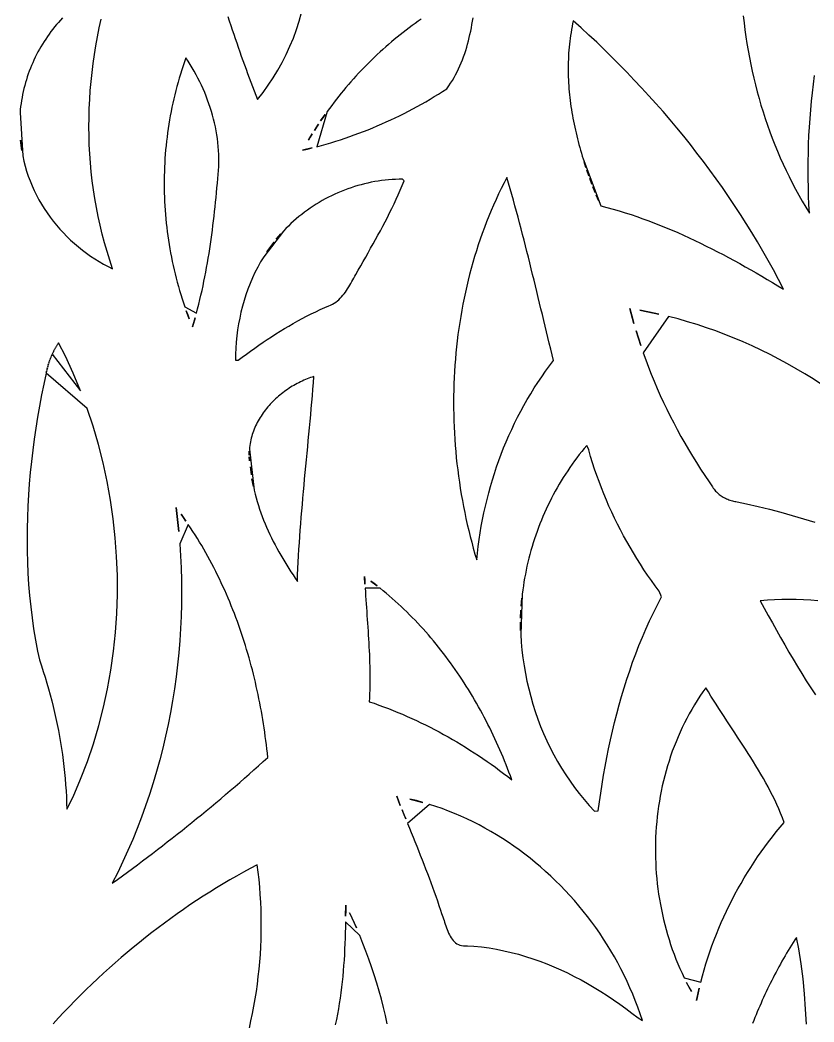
# Model space of a CAD drawing. Header units: metres. Extents: x -71 to 71, y -141 to 141.
# Drawn here: x -44.9 to -3.7, y -13.4 to 38.6 of the extents above; entities that cross this region are included whole.
import ezdxf

# ---------------------------------------------------------------- set-up
doc = ezdxf.new("R2010")
doc.units = ezdxf.units.M
doc.layers.add('HOLE', color=7, linetype='Continuous')

msp = doc.modelspace()

# ---------------------------------------------------------------- linework, layer by layer
at = {"layer": 'HOLE'}
for points in [[(-34.084, 38.772), (-34.009, 38.543), (-33.934, 38.314), (-33.857, 38.086), (-33.78, 37.858), (-33.702, 37.63), (-33.624, 37.402), (-33.545, 37.175), (-33.465, 36.948), (-33.385, 36.721), (-33.304, 36.494), (-33.222, 36.268), (-33.14, 36.042), (-33.057, 35.816), (-32.973, 35.59), (-32.889, 35.365), (-32.805, 35.14), (-32.72, 34.915), (-32.634, 34.69), (-32.547, 34.466), (-32.258, 34.829), (-31.985, 35.204), (-31.728, 35.59), (-31.487, 35.985), (-31.263, 36.391), (-31.055, 36.805), (-30.863, 37.227), (-30.688, 37.657), (-30.529, 38.093), (-30.387, 38.536), (-30.261, 38.984)], [(-42.656, 38.698), (-42.761, 38.585), (-42.864, 38.469), (-42.965, 38.351), (-43.064, 38.232), (-43.16, 38.11), (-43.255, 37.987), (-43.347, 37.861), (-43.436, 37.734), (-43.524, 37.605), (-43.609, 37.475), (-43.691, 37.342), (-43.771, 37.208), (-43.849, 37.073), (-43.924, 36.936), (-43.996, 36.797), (-44.066, 36.657), (-44.133, 36.516), (-44.198, 36.374), (-44.26, 36.23), (-44.319, 36.085), (-44.375, 35.938), (-44.429, 35.791), (-44.48, 35.642), (-44.528, 35.493), (-44.572, 35.342), (-44.614, 35.191), (-44.653, 35.039), (-44.69, 34.885), (-44.722, 34.731), (-44.752, 34.577), (-44.779, 34.421), (-44.803, 34.265), (-44.823, 34.109), (-44.84, 33.952), (-44.854, 33.794), (-44.713, 31.544), (-44.713, 31.544), (-44.655, 31.277), (-44.588, 31.014), (-44.512, 30.753), (-44.427, 30.496), (-44.333, 30.243), (-44.231, 29.993), (-44.12, 29.748), (-44.002, 29.507), (-43.875, 29.27), (-43.741, 29.037), (-43.6, 28.809), (-43.452, 28.586), (-43.296, 28.368), (-43.134, 28.155), (-42.966, 27.948), (-42.791, 27.745), (-42.61, 27.549), (-42.424, 27.358), (-42.232, 27.174), (-42.034, 26.995), (-41.832, 26.823), (-41.624, 26.657), (-41.412, 26.498), (-41.196, 26.346), (-40.975, 26.2), (-40.75, 26.062), (-40.522, 25.931), (-40.29, 25.808), (-40.055, 25.692), (-40.206, 26.138), (-40.347, 26.586), (-40.477, 27.037), (-40.598, 27.491), (-40.709, 27.947), (-40.809, 28.404), (-40.9, 28.864), (-40.981, 29.325), (-41.052, 29.788), (-41.114, 30.253), (-41.166, 30.718), (-41.208, 31.184), (-41.241, 31.651), (-41.264, 32.119), (-41.278, 32.588), (-41.283, 33.056), (-41.279, 33.525), (-41.265, 33.993), (-41.243, 34.462), (-41.212, 34.93), (-41.171, 35.397), (-41.122, 35.864), (-41.064, 36.329), (-40.997, 36.794), (-40.922, 37.257), (-40.838, 37.718), (-40.746, 38.178), (-40.645, 38.636)], [(-24.054, 38.637), (-24.214, 38.526), (-24.373, 38.414), (-24.531, 38.299), (-24.688, 38.184), (-24.844, 38.066), (-24.998, 37.947), (-25.152, 37.826), (-25.304, 37.704), (-25.455, 37.58), (-25.605, 37.455), (-25.754, 37.327), (-25.901, 37.199), (-26.048, 37.069), (-26.193, 36.937), (-26.337, 36.804), (-26.479, 36.669), (-26.62, 36.533), (-26.76, 36.395), (-26.899, 36.256), (-27.037, 36.115), (-27.173, 35.973), (-27.307, 35.83), (-27.441, 35.685), (-27.573, 35.539), (-27.704, 35.392), (-27.833, 35.243), (-27.961, 35.093), (-28.087, 34.941), (-28.212, 34.788), (-28.336, 34.634), (-28.458, 34.479), (-28.579, 34.322), (-28.698, 34.165), (-28.816, 34.006), (-28.932, 33.845), (-29.47, 32.018), (-29.47, 32.018), (-29.225, 32.085), (-28.981, 32.155), (-28.737, 32.227), (-28.494, 32.301), (-28.251, 32.379), (-28.01, 32.459), (-27.768, 32.542), (-27.528, 32.628), (-27.289, 32.716), (-27.05, 32.807), (-26.812, 32.9), (-26.576, 32.996), (-26.34, 33.095), (-26.105, 33.197), (-25.871, 33.301), (-25.639, 33.407), (-25.407, 33.516), (-25.177, 33.628), (-24.948, 33.743), (-24.72, 33.86), (-24.494, 33.98), (-24.269, 34.102), (-24.045, 34.227), (-23.823, 34.354), (-23.602, 34.484), (-23.383, 34.617), (-23.165, 34.752), (-22.949, 34.889), (-22.734, 35.029), (-22.633, 35.169), (-22.536, 35.31), (-22.444, 35.455), (-22.357, 35.601), (-22.274, 35.75), (-22.195, 35.902), (-22.121, 36.055), (-22.05, 36.21), (-21.983, 36.367), (-21.92, 36.526), (-21.861, 36.687), (-21.805, 36.849), (-21.752, 37.012), (-21.702, 37.177), (-21.655, 37.343), (-21.611, 37.51), (-21.57, 37.678), (-21.531, 37.847), (-21.495, 38.017), (-21.461, 38.187), (-21.429, 38.358), (-21.399, 38.53), (-21.371, 38.701)], [(-7.363, 38.812), (-7.323, 38.449), (-7.279, 38.087), (-7.229, 37.725), (-7.174, 37.365), (-7.114, 37.005), (-7.049, 36.646), (-6.978, 36.289), (-6.903, 35.932), (-6.822, 35.577), (-6.736, 35.224), (-6.645, 34.872), (-6.548, 34.521), (-6.447, 34.172), (-6.34, 33.825), (-6.228, 33.479), (-6.111, 33.136), (-5.989, 32.794), (-5.862, 32.455), (-5.73, 32.118), (-5.592, 31.783), (-5.45, 31.45), (-5.302, 31.12), (-5.149, 30.792), (-4.991, 30.467), (-4.829, 30.145), (-4.661, 29.825), (-4.487, 29.508), (-4.309, 29.194), (-4.126, 28.884), (-3.938, 28.576), (-3.938, 28.576), (-3.96, 29.021), (-3.978, 29.467), (-3.991, 29.913), (-3.998, 30.36), (-4.001, 30.806), (-3.998, 31.253), (-3.99, 31.7), (-3.977, 32.146), (-3.959, 32.593), (-3.935, 33.039), (-3.906, 33.485), (-3.871, 33.93), (-3.831, 34.375), (-3.785, 34.819), (-3.733, 35.262), (-3.676, 35.704)], [(-3.303, 19.693), (-3.736, 19.973), (-4.174, 20.244), (-4.617, 20.506), (-5.065, 20.76), (-5.517, 21.005), (-5.973, 21.241), (-6.433, 21.468), (-6.898, 21.686), (-7.366, 21.894), (-7.838, 22.093), (-8.314, 22.283), (-8.793, 22.462), (-9.276, 22.632), (-9.762, 22.793), (-10.25, 22.943), (-10.742, 23.083), (-11.237, 23.213), (-12.552, 21.336), (-12.552, 21.336), (-12.417, 20.962), (-12.277, 20.589), (-12.132, 20.219), (-11.981, 19.85), (-11.826, 19.485), (-11.665, 19.121), (-11.499, 18.76), (-11.328, 18.402), (-11.152, 18.046), (-10.971, 17.693), (-10.786, 17.343), (-10.596, 16.995), (-10.401, 16.65), (-10.202, 16.309), (-9.999, 15.97), (-9.791, 15.634), (-9.579, 15.301), (-9.362, 14.972), (-9.142, 14.645), (-8.994, 14.427), (-8.958, 14.369), (-8.921, 14.314), (-8.882, 14.26), (-8.84, 14.209), (-8.798, 14.16), (-8.753, 14.113), (-8.707, 14.069), (-8.66, 14.026), (-8.611, 13.986), (-8.56, 13.947), (-8.509, 13.911), (-8.456, 13.876), (-8.402, 13.844), (-8.346, 13.814), (-8.29, 13.785), (-8.233, 13.759), (-8.174, 13.734), (-8.115, 13.711), (-8.055, 13.69), (-7.994, 13.671), (-7.932, 13.654), (-7.87, 13.638), (-7.807, 13.625), (-7.744, 13.613), (-7.68, 13.602), (-7.191, 13.497), (-6.598, 13.359), (-6.006, 13.213), (-5.417, 13.058), (-4.831, 12.895), (-4.246, 12.723), (-3.664, 12.544)], [(-3.499, 8.466), (-3.872, 8.496), (-4.246, 8.517), (-4.62, 8.53), (-4.994, 8.534), (-5.369, 8.529), (-5.743, 8.516), (-6.118, 8.494), (-6.492, 8.462), (-6.492, 8.462), (-6.282, 8.082), (-6.071, 7.701), (-5.859, 7.321), (-5.646, 6.941), (-5.432, 6.562), (-5.216, 6.185), (-4.997, 5.808), (-4.777, 5.433), (-4.554, 5.06), (-4.327, 4.689), (-4.098, 4.32), (-3.865, 3.953), (-3.629, 3.589)], [(-32.967, -13.696), (-32.883, -13.318), (-32.805, -12.939), (-32.732, -12.559), (-32.666, -12.177), (-32.606, -11.795), (-32.552, -11.412), (-32.505, -11.027), (-32.463, -10.642), (-32.428, -10.257), (-32.399, -9.871), (-32.377, -9.484), (-32.361, -9.097), (-32.351, -8.709), (-32.348, -8.322), (-32.351, -7.934), (-32.362, -7.546), (-32.378, -7.159), (-32.401, -6.771), (-32.431, -6.384), (-32.468, -5.997), (-32.512, -5.611), (-32.562, -5.225), (-32.92, -5.416), (-33.276, -5.61), (-33.629, -5.809), (-33.981, -6.012), (-34.33, -6.219), (-34.678, -6.429), (-35.023, -6.644), (-35.366, -6.862), (-35.706, -7.085), (-36.045, -7.311), (-36.381, -7.54), (-36.715, -7.774), (-37.046, -8.011), (-37.375, -8.251), (-37.702, -8.496), (-38.026, -8.743), (-38.348, -8.995), (-38.667, -9.25), (-38.984, -9.508), (-39.298, -9.77), (-39.61, -10.035), (-39.919, -10.303), (-40.226, -10.575), (-40.53, -10.85), (-40.831, -11.128), (-41.129, -11.41), (-41.425, -11.695), (-41.718, -11.983), (-42.009, -12.274), (-42.296, -12.568), (-42.581, -12.865), (-42.862, -13.165), (-43.141, -13.468)], [(-25.82, -13.477), (-25.914, -13.05), (-26.015, -12.623), (-26.124, -12.199), (-26.239, -11.778), (-26.362, -11.358), (-26.492, -10.941), (-26.629, -10.527), (-26.772, -10.116), (-26.923, -9.707), (-27.08, -9.302), (-27.245, -8.9), (-27.98, -8.179), (-27.98, -8.179), (-27.987, -8.463), (-27.994, -8.747), (-28.003, -9.031), (-28.015, -9.315), (-28.028, -9.599), (-28.043, -9.883), (-28.061, -10.167), (-28.081, -10.451), (-28.104, -10.734), (-28.13, -11.017), (-28.158, -11.299), (-28.19, -11.581), (-28.226, -11.862), (-28.265, -12.143), (-28.307, -12.423), (-28.354, -12.702), (-28.404, -12.981), (-28.459, -13.258), (-28.518, -13.535)], [(-4.096, -13.495), (-4.134, -12.708), (-4.192, -11.924), (-4.269, -11.141), (-4.366, -10.36), (-4.483, -9.583), (-4.609, -8.991), (-4.696, -9.126), (-4.782, -9.262), (-4.867, -9.399), (-4.951, -9.536), (-5.034, -9.674), (-5.117, -9.812), (-5.199, -9.952), (-5.279, -10.091), (-5.359, -10.232), (-5.438, -10.373), (-5.516, -10.514), (-5.593, -10.656), (-5.669, -10.799), (-5.744, -10.942), (-5.819, -11.086), (-5.892, -11.231), (-5.965, -11.375), (-6.036, -11.521), (-6.107, -11.667), (-6.177, -11.813), (-6.245, -11.96), (-6.313, -12.108), (-6.38, -12.255), (-6.446, -12.404), (-6.511, -12.553), (-6.575, -12.702), (-6.638, -12.852), (-6.701, -13.002), (-6.762, -13.152), (-6.822, -13.303), (-6.882, -13.455)]]:
    msp.add_lwpolyline(points, dxfattribs=at)
for points in [[(-14.746, 28.946), (-14.43, 28.865), (-14.116, 28.779), (-13.804, 28.689), (-13.493, 28.594), (-13.183, 28.495), (-12.875, 28.392), (-12.569, 28.284), (-12.263, 28.173), (-11.96, 28.058), (-11.657, 27.939), (-11.356, 27.816), (-11.056, 27.69), (-10.758, 27.561), (-10.461, 27.429), (-10.164, 27.293), (-9.87, 27.155), (-9.576, 27.013), (-9.283, 26.869), (-8.992, 26.722), (-8.701, 26.573), (-8.411, 26.422), (-8.123, 26.268), (-7.835, 26.112), (-7.549, 25.954), (-7.263, 25.795), (-6.978, 25.633), (-6.694, 25.47), (-6.411, 25.306), (-6.129, 25.14), (-5.847, 24.973), (-5.566, 24.805), (-5.286, 24.636), (-5.543, 25.134), (-5.806, 25.629), (-6.075, 26.119), (-6.351, 26.605), (-6.633, 27.088), (-6.921, 27.566), (-7.214, 28.04), (-7.514, 28.511), (-7.819, 28.977), (-8.13, 29.44), (-8.447, 29.898), (-8.768, 30.352), (-9.096, 30.802), (-9.428, 31.248), (-9.765, 31.69), (-10.107, 32.128), (-10.455, 32.561), (-10.807, 32.991), (-11.163, 33.416), (-11.524, 33.837), (-11.89, 34.254), (-12.26, 34.666), (-12.634, 35.075), (-13.013, 35.479), (-13.395, 35.879), (-13.782, 36.274), (-14.172, 36.665), (-14.566, 37.052), (-14.963, 37.434), (-15.365, 37.813), (-15.769, 38.186), (-16.177, 38.556), (-16.21, 38.403), (-16.24, 38.251), (-16.269, 38.098), (-16.295, 37.945), (-16.319, 37.792), (-16.34, 37.639), (-16.36, 37.486), (-16.377, 37.332), (-16.392, 37.179), (-16.406, 37.025), (-16.417, 36.871), (-16.426, 36.717), (-16.433, 36.563), (-16.438, 36.409), (-16.441, 36.255), (-16.442, 36.101), (-16.442, 35.947), (-16.439, 35.793), (-16.435, 35.639), (-16.429, 35.485), (-16.421, 35.331), (-16.411, 35.177), (-16.4, 35.024), (-16.386, 34.87), (-16.372, 34.716), (-16.355, 34.563), (-16.337, 34.409), (-16.317, 34.256), (-16.296, 34.103), (-16.273, 33.95), (-16.248, 33.797), (-16.222, 33.645), (-16.195, 33.492), (-16.166, 33.34), (-16.135, 33.188), (-16.103, 33.037), (-16.07, 32.885), (-16.036, 32.734), (-16, 32.583), (-15.963, 32.433), (-15.924, 32.283), (-15.885, 32.133), (-15.844, 31.983), (-15.801, 31.834), (-15.758, 31.685), (-15.714, 31.537), (-15.668, 31.389), (-14.746, 28.946)], [(-35.714, 23.377), (-35.651, 23.613), (-35.591, 23.849), (-35.532, 24.086), (-35.476, 24.323), (-35.422, 24.561), (-35.37, 24.799), (-35.321, 25.038), (-35.273, 25.277), (-35.226, 25.517), (-35.182, 25.757), (-35.139, 25.998), (-35.099, 26.238), (-35.059, 26.479), (-35.022, 26.721), (-34.985, 26.963), (-34.951, 27.205), (-34.917, 27.447), (-34.885, 27.689), (-34.855, 27.932), (-34.825, 28.175), (-34.797, 28.418), (-34.77, 28.661), (-34.744, 28.904), (-34.718, 29.147), (-34.694, 29.391), (-34.671, 29.634), (-34.648, 29.878), (-34.626, 30.121), (-34.605, 30.365), (-34.583, 30.573), (-34.566, 30.781), (-34.555, 30.989), (-34.549, 31.197), (-34.549, 31.404), (-34.554, 31.612), (-34.564, 31.819), (-34.579, 32.026), (-34.6, 32.232), (-34.625, 32.437), (-34.655, 32.642), (-34.69, 32.846), (-34.73, 33.049), (-34.774, 33.251), (-34.823, 33.453), (-34.876, 33.653), (-34.934, 33.851), (-34.996, 34.049), (-35.062, 34.245), (-35.131, 34.44), (-35.205, 34.633), (-35.283, 34.825), (-35.365, 35.015), (-35.45, 35.203), (-35.539, 35.389), (-35.631, 35.573), (-35.727, 35.755), (-35.826, 35.936), (-35.928, 36.113), (-36.034, 36.289), (-36.143, 36.462), (-36.254, 36.633), (-36.329, 36.424), (-36.401, 36.213), (-36.471, 36.002), (-36.538, 35.789), (-36.602, 35.576), (-36.664, 35.362), (-36.723, 35.148), (-36.78, 34.932), (-36.834, 34.716), (-36.886, 34.499), (-36.935, 34.281), (-36.982, 34.063), (-37.026, 33.844), (-37.067, 33.625), (-37.106, 33.405), (-37.142, 33.185), (-37.176, 32.964), (-37.207, 32.743), (-37.236, 32.521), (-37.262, 32.299), (-37.286, 32.077), (-37.307, 31.854), (-37.325, 31.632), (-37.341, 31.408), (-37.355, 31.185), (-37.366, 30.962), (-37.374, 30.738), (-37.38, 30.515), (-37.383, 30.291), (-37.384, 30.067), (-37.382, 29.843), (-37.378, 29.62), (-37.371, 29.396), (-37.362, 29.172), (-37.35, 28.949), (-37.336, 28.726), (-37.319, 28.503), (-37.299, 28.28), (-37.277, 28.057), (-37.253, 27.835), (-37.226, 27.613), (-37.197, 27.391), (-37.165, 27.17), (-37.13, 26.949), (-37.093, 26.729), (-37.054, 26.509), (-37.012, 26.29), (-36.967, 26.071), (-36.92, 25.853), (-36.871, 25.636), (-36.819, 25.419), (-36.764, 25.202), (-36.707, 24.987), (-36.648, 24.772), (-36.586, 24.558), (-36.521, 24.345), (-36.454, 24.133), (-36.385, 23.922), (-36.313, 23.711), (-35.714, 23.377)], [(-29.047, 33.684), (-29.161, 33.521), (-29.272, 33.358), (-29.047, 33.684)], [(-29.383, 33.193), (-29.491, 33.027), (-29.598, 32.86), (-29.383, 33.193)], [(-44.828, 32.362), (-44.8, 32.087), (-44.761, 31.814), (-44.828, 32.362)], [(-29.704, 32.691), (-29.808, 32.522), (-29.91, 32.352), (-29.704, 32.691)], [(-30.208, 31.834), (-29.961, 31.893), (-29.715, 31.954), (-30.208, 31.834)], [(-15.621, 31.241), (-15.574, 31.094), (-15.525, 30.947), (-15.621, 31.241)], [(-15.475, 30.801), (-15.424, 30.655), (-15.372, 30.51), (-15.475, 30.801)], [(-32.226, 26.312), (-32.386, 26.046), (-32.537, 25.774), (-32.678, 25.497), (-32.81, 25.215), (-32.932, 24.929), (-33.044, 24.638), (-33.148, 24.344), (-33.242, 24.046), (-33.327, 23.744), (-33.402, 23.44), (-33.469, 23.134), (-33.527, 22.825), (-33.575, 22.514), (-33.615, 22.201), (-33.646, 21.888), (-33.668, 21.573), (-33.681, 21.258), (-33.686, 20.943), (-33.545, 20.945), (-33.333, 21.104), (-33.121, 21.262), (-32.907, 21.418), (-32.691, 21.571), (-32.475, 21.723), (-32.257, 21.873), (-32.038, 22.02), (-31.817, 22.165), (-31.595, 22.307), (-31.372, 22.447), (-31.147, 22.584), (-30.92, 22.719), (-30.692, 22.85), (-30.463, 22.979), (-30.232, 23.104), (-29.999, 23.226), (-29.764, 23.345), (-29.528, 23.46), (-29.29, 23.571), (-29.05, 23.679), (-28.855, 23.761), (-28.756, 23.8), (-28.661, 23.846), (-28.571, 23.898), (-28.486, 23.955), (-28.405, 24.018), (-28.328, 24.085), (-28.254, 24.157), (-28.184, 24.232), (-28.117, 24.311), (-28.053, 24.393), (-27.991, 24.478), (-27.931, 24.565), (-27.874, 24.655), (-27.818, 24.745), (-27.763, 24.837), (-27.709, 24.93), (-27.657, 25.022), (-27.604, 25.115), (-27.552, 25.207), (-27.5, 25.299), (-27.447, 25.389), (-27.32, 25.616), (-27.192, 25.842), (-27.064, 26.069), (-26.936, 26.296), (-26.808, 26.523), (-26.681, 26.75), (-26.554, 26.978), (-26.428, 27.206), (-26.302, 27.434), (-26.178, 27.663), (-26.056, 27.893), (-25.934, 28.124), (-25.815, 28.355), (-25.697, 28.588), (-25.581, 28.822), (-25.468, 29.056), (-25.357, 29.293), (-25.249, 29.53), (-25.143, 29.769), (-25.04, 30.01), (-24.941, 30.252), (-25.029, 30.334), (-25.21, 30.332), (-25.39, 30.326), (-25.571, 30.316), (-25.751, 30.302), (-25.931, 30.284), (-26.11, 30.262), (-26.289, 30.236), (-26.468, 30.206), (-26.646, 30.172), (-26.823, 30.135), (-26.999, 30.094), (-27.175, 30.048), (-27.35, 30), (-27.523, 29.947), (-27.696, 29.891), (-27.868, 29.831), (-28.038, 29.767), (-28.207, 29.7), (-28.375, 29.629), (-28.541, 29.555), (-28.706, 29.477), (-28.869, 29.396), (-29.031, 29.311), (-29.191, 29.222), (-29.349, 29.131), (-29.505, 29.036), (-29.659, 28.937), (-29.812, 28.835), (-29.962, 28.73), (-30.11, 28.622), (-30.255, 28.51), (-30.399, 28.395), (-30.54, 28.277), (-30.678, 28.156), (-30.814, 28.031), (-30.947, 27.904), (-31.078, 27.773), (-31.206, 27.64), (-32.226, 26.312)], [(-21.183, 10.586), (-21.147, 10.939), (-21.105, 11.291), (-21.057, 11.642), (-21.003, 11.991), (-20.944, 12.34), (-20.879, 12.687), (-20.808, 13.033), (-20.731, 13.378), (-20.649, 13.721), (-20.561, 14.062), (-20.467, 14.401), (-20.368, 14.739), (-20.263, 15.074), (-20.152, 15.408), (-20.035, 15.739), (-19.913, 16.068), (-19.786, 16.395), (-19.652, 16.719), (-19.513, 17.04), (-19.369, 17.359), (-19.218, 17.674), (-19.063, 17.987), (-18.901, 18.297), (-18.734, 18.604), (-18.562, 18.907), (-18.383, 19.208), (-18.2, 19.504), (-18.011, 19.797), (-17.816, 20.087), (-17.615, 20.373), (-17.41, 20.655), (-17.198, 20.932), (-17.273, 21.229), (-17.346, 21.526), (-17.42, 21.823), (-17.493, 22.12), (-17.565, 22.418), (-17.637, 22.715), (-17.709, 23.013), (-17.781, 23.31), (-17.853, 23.608), (-17.925, 23.906), (-17.996, 24.203), (-18.068, 24.501), (-18.14, 24.798), (-18.212, 25.096), (-18.285, 25.394), (-18.357, 25.691), (-18.431, 25.988), (-18.504, 26.285), (-18.578, 26.582), (-18.653, 26.879), (-18.729, 27.176), (-18.805, 27.472), (-18.882, 27.768), (-18.96, 28.064), (-19.038, 28.36), (-19.118, 28.655), (-19.199, 28.95), (-19.281, 29.245), (-19.364, 29.539), (-19.448, 29.833), (-19.534, 30.127), (-19.621, 30.42), (-19.766, 30.139), (-19.908, 29.855), (-20.045, 29.57), (-20.178, 29.283), (-20.308, 28.993), (-20.433, 28.703), (-20.554, 28.41), (-20.672, 28.116), (-20.785, 27.82), (-20.894, 27.522), (-21, 27.223), (-21.101, 26.922), (-21.198, 26.62), (-21.292, 26.317), (-21.382, 26.012), (-21.467, 25.706), (-21.549, 25.399), (-21.627, 25.091), (-21.701, 24.781), (-21.771, 24.471), (-21.837, 24.16), (-21.9, 23.847), (-21.958, 23.534), (-22.013, 23.22), (-22.064, 22.905), (-22.111, 22.589), (-22.154, 22.273), (-22.194, 21.956), (-22.23, 21.639), (-22.262, 21.321), (-22.29, 21.002), (-22.315, 20.683), (-22.335, 20.364), (-22.352, 20.044), (-22.366, 19.725), (-22.375, 19.405), (-22.381, 19.085), (-22.383, 18.765), (-22.382, 18.444), (-22.377, 18.124), (-22.368, 17.804), (-22.356, 17.484), (-22.34, 17.164), (-22.32, 16.845), (-22.297, 16.525), (-22.27, 16.207), (-22.24, 15.888), (-22.206, 15.57), (-22.168, 15.252), (-22.127, 14.935), (-22.082, 14.619), (-22.034, 14.303), (-21.982, 13.988), (-21.927, 13.674), (-21.868, 13.361), (-21.806, 13.048), (-21.74, 12.737), (-21.671, 12.426), (-21.598, 12.116), (-21.522, 11.808), (-21.442, 11.501), (-21.359, 11.195), (-21.273, 10.89), (-21.183, 10.586)], [(-15.32, 30.365), (-15.266, 30.221), (-15.212, 30.077), (-15.32, 30.365)], [(-15.156, 29.933), (-15.1, 29.791), (-15.043, 29.648), (-15.156, 29.933)], [(-14.985, 29.507), (-14.926, 29.366), (-14.867, 29.225), (-14.985, 29.507)], [(-31.687, 27.075), (-31.877, 26.827), (-32.056, 26.573), (-31.687, 27.075)], [(-31.33, 27.503), (-31.452, 27.363), (-31.571, 27.22), (-31.33, 27.503)], [(-36.239, 23.502), (-36.162, 23.293), (-36.082, 23.086), (-36.239, 23.502)], [(-13.24, 23.627), (-13.14, 23.241), (-13.034, 22.856), (-13.24, 23.627)], [(-11.734, 23.332), (-12.234, 23.441), (-12.736, 23.54), (-11.734, 23.332)], [(-35.916, 22.674), (-35.846, 22.908), (-35.779, 23.142), (-35.916, 22.674)], [(-12.922, 22.473), (-12.804, 22.092), (-12.681, 21.713), (-12.922, 22.473)], [(-41.717, 19.364), (-42.094, 20.268), (-42.504, 21.156), (-42.86, 21.849), (-42.879, 21.821), (-42.897, 21.793), (-42.915, 21.765), (-42.933, 21.737), (-42.95, 21.708), (-42.968, 21.68), (-42.985, 21.651), (-43.001, 21.622), (-43.018, 21.593), (-43.034, 21.564), (-43.05, 21.535), (-43.066, 21.506), (-43.082, 21.476), (-43.097, 21.446), (-43.112, 21.417), (-43.127, 21.387), (-43.142, 21.357), (-43.156, 21.327), (-43.17, 21.296), (-43.184, 21.266), (-41.717, 19.364)], [(-43.343, 20.861), (-43.354, 20.829), (-43.364, 20.797), (-43.343, 20.861)], [(-43.31, 20.956), (-43.321, 20.924), (-43.332, 20.893), (-43.31, 20.956)], [(-43.275, 21.05), (-43.287, 21.019), (-43.298, 20.987), (-43.275, 21.05)], [(-43.237, 21.143), (-43.25, 21.112), (-43.262, 21.081), (-43.237, 21.143)], [(-43.198, 21.235), (-43.211, 21.205), (-43.224, 21.174), (-43.198, 21.235)], [(-43.498, 20.274), (-43.621, 19.709), (-43.736, 19.141), (-43.844, 18.57), (-43.944, 17.999), (-44.037, 17.425), (-44.121, 16.85), (-44.198, 16.273), (-44.266, 15.696), (-44.326, 15.117), (-44.377, 14.537), (-44.419, 13.957), (-44.452, 13.376), (-44.475, 12.795), (-44.489, 12.214), (-44.493, 11.633), (-44.488, 11.052), (-44.472, 10.472), (-44.446, 9.892), (-44.409, 9.312), (-44.362, 8.734), (-44.304, 8.157), (-44.234, 7.581), (-44.153, 7.006), (-44.061, 6.433), (-43.957, 5.861), (-43.848, 5.4), (-43.748, 5.101), (-43.65, 4.8), (-43.556, 4.499), (-43.466, 4.197), (-43.379, 3.893), (-43.295, 3.589), (-43.215, 3.284), (-43.138, 2.977), (-43.065, 2.67), (-42.996, 2.362), (-42.93, 2.053), (-42.869, 1.744), (-42.811, 1.434), (-42.757, 1.122), (-42.707, 0.811), (-42.66, 0.498), (-42.618, 0.185), (-42.58, -0.129), (-42.546, -0.443), (-42.517, -0.758), (-42.491, -1.074), (-42.47, -1.39), (-42.453, -1.706), (-42.441, -2.023), (-42.433, -2.34), (-42.098, -1.693), (-41.713, -0.792), (-41.363, 0.125), (-41.05, 1.054), (-40.771, 1.994), (-40.528, 2.945), (-40.321, 3.905), (-40.148, 4.872), (-40.011, 5.846), (-39.909, 6.824), (-39.841, 7.806), (-39.809, 8.789), (-39.811, 9.774), (-39.847, 10.758), (-39.918, 11.74), (-40.024, 12.719), (-40.164, 13.693), (-40.338, 14.661), (-40.546, 15.622), (-40.788, 16.574), (-41.064, 17.516), (-41.373, 18.446), (-43.498, 20.274)], [(-43.478, 20.374), (-43.485, 20.341), (-43.492, 20.308), (-43.478, 20.374)], [(-43.455, 20.473), (-43.463, 20.44), (-43.47, 20.407), (-43.455, 20.473)], [(-43.43, 20.571), (-43.438, 20.538), (-43.447, 20.506), (-43.43, 20.571)], [(-43.403, 20.668), (-43.412, 20.636), (-43.421, 20.603), (-43.403, 20.668)], [(-43.374, 20.765), (-43.384, 20.733), (-43.394, 20.701), (-43.374, 20.765)], [(-32.715, 14.199), (-32.668, 14.002), (-32.616, 13.805), (-32.56, 13.61), (-32.501, 13.417), (-32.438, 13.224), (-32.371, 13.033), (-32.301, 12.843), (-32.228, 12.654), (-32.152, 12.467), (-32.072, 12.281), (-31.99, 12.096), (-31.905, 11.912), (-31.817, 11.73), (-31.726, 11.549), (-31.633, 11.369), (-31.537, 11.19), (-31.44, 11.013), (-31.34, 10.837), (-31.238, 10.662), (-31.134, 10.488), (-31.029, 10.315), (-30.922, 10.144), (-30.813, 9.974), (-30.702, 9.805), (-30.591, 9.638), (-30.478, 9.471), (-30.465, 9.805), (-30.451, 10.138), (-30.435, 10.471), (-30.417, 10.804), (-30.397, 11.137), (-30.376, 11.469), (-30.353, 11.802), (-30.329, 12.134), (-30.304, 12.467), (-30.278, 12.799), (-30.25, 13.131), (-30.222, 13.463), (-30.193, 13.795), (-30.163, 14.127), (-30.133, 14.459), (-30.102, 14.79), (-30.071, 15.122), (-30.039, 15.454), (-30.007, 15.786), (-29.976, 16.117), (-29.944, 16.449), (-29.912, 16.781), (-29.88, 17.113), (-29.849, 17.444), (-29.818, 17.776), (-29.788, 18.108), (-29.758, 18.44), (-29.729, 18.772), (-29.701, 19.104), (-29.673, 19.436), (-29.647, 19.769), (-29.622, 20.101), (-29.71, 20.073), (-29.798, 20.042), (-29.886, 20.01), (-29.974, 19.976), (-30.062, 19.94), (-30.149, 19.903), (-30.236, 19.863), (-30.322, 19.822), (-30.408, 19.779), (-30.494, 19.734), (-30.579, 19.688), (-30.663, 19.64), (-30.746, 19.591), (-30.829, 19.539), (-30.911, 19.487), (-30.992, 19.432), (-31.073, 19.376), (-31.152, 19.319), (-31.231, 19.26), (-31.308, 19.2), (-31.384, 19.138), (-31.459, 19.074), (-31.533, 19.01), (-31.606, 18.943), (-31.678, 18.876), (-31.748, 18.807), (-31.816, 18.737), (-31.884, 18.665), (-31.949, 18.593), (-32.013, 18.519), (-32.076, 18.443), (-32.137, 18.367), (-32.196, 18.289), (-32.254, 18.211), (-32.31, 18.131), (-32.363, 18.049), (-32.415, 17.967), (-32.465, 17.884), (-32.513, 17.8), (-32.559, 17.714), (-32.603, 17.628), (-32.645, 17.541), (-32.684, 17.452), (-32.721, 17.363), (-32.756, 17.273), (-32.789, 17.182), (-32.819, 17.09), (-32.846, 16.997), (-32.872, 16.903), (-32.894, 16.809), (-32.914, 16.713), (-32.931, 16.617), (-32.946, 16.52), (-32.958, 16.423), (-32.967, 16.325), (-32.715, 14.199)], [(-32.973, 16.226), (-32.976, 16.126), (-32.976, 16.026), (-32.973, 16.226)], [(-18.9, 6.721), (-18.874, 6.314), (-18.837, 5.907), (-18.789, 5.501), (-18.729, 5.097), (-18.659, 4.694), (-18.578, 4.294), (-18.487, 3.895), (-18.384, 3.5), (-18.271, 3.108), (-18.147, 2.72), (-18.013, 2.335), (-17.868, 1.955), (-17.713, 1.579), (-17.548, 1.208), (-17.373, 0.843), (-17.187, 0.483), (-16.991, 0.129), (-16.786, -0.218), (-16.57, -0.559), (-16.345, -0.893), (-16.109, -1.219), (-15.865, -1.537), (-15.61, -1.847), (-15.346, -2.149), (-15.072, -2.442), (-14.88, -2.428), (-14.819, -1.965), (-14.752, -1.503), (-14.681, -1.042), (-14.605, -0.581), (-14.524, -0.121), (-14.438, 0.338), (-14.346, 0.796), (-14.248, 1.252), (-14.145, 1.707), (-14.037, 2.161), (-13.922, 2.612), (-13.801, 3.062), (-13.674, 3.51), (-13.54, 3.955), (-13.4, 4.399), (-13.253, 4.839), (-13.099, 5.277), (-12.939, 5.713), (-12.771, 6.145), (-12.596, 6.574), (-12.413, 7), (-12.223, 7.423), (-12.025, 7.842), (-11.819, 8.257), (-11.605, 8.668), (-11.727, 8.967), (-11.93, 9.241), (-12.129, 9.518), (-12.324, 9.798), (-12.515, 10.081), (-12.701, 10.367), (-12.884, 10.656), (-13.062, 10.948), (-13.236, 11.242), (-13.405, 11.539), (-13.57, 11.839), (-13.731, 12.141), (-13.887, 12.446), (-14.038, 12.754), (-14.184, 13.064), (-14.326, 13.376), (-14.463, 13.691), (-14.594, 14.008), (-14.721, 14.328), (-14.843, 14.65), (-14.96, 14.974), (-15.072, 15.3), (-15.178, 15.628), (-15.28, 15.959), (-15.376, 16.291), (-15.475, 16.528), (-15.607, 16.37), (-15.737, 16.211), (-15.865, 16.05), (-15.99, 15.886), (-16.113, 15.721), (-16.234, 15.554), (-16.353, 15.385), (-16.468, 15.214), (-16.582, 15.041), (-16.693, 14.867), (-16.802, 14.69), (-16.908, 14.513), (-17.012, 14.333), (-17.113, 14.152), (-17.212, 13.97), (-17.308, 13.786), (-17.401, 13.6), (-17.492, 13.413), (-17.581, 13.225), (-17.666, 13.035), (-17.749, 12.844), (-17.83, 12.652), (-17.907, 12.459), (-17.982, 12.264), (-18.054, 12.069), (-18.124, 11.872), (-18.19, 11.674), (-18.254, 11.475), (-18.315, 11.276), (-18.373, 11.075), (-18.429, 10.874), (-18.481, 10.671), (-18.531, 10.468), (-18.577, 10.264), (-18.621, 10.059), (-18.661, 9.854), (-18.699, 9.648), (-18.734, 9.442), (-18.765, 9.234), (-18.794, 9.027), (-18.819, 8.819), (-18.9, 6.721)], [(-32.973, 15.925), (-32.967, 15.824), (-32.958, 15.722), (-32.973, 15.925)], [(-32.912, 15.413), (-32.89, 15.207), (-32.864, 15.003), (-32.912, 15.413)], [(-32.834, 14.8), (-32.798, 14.599), (-32.759, 14.398), (-32.834, 14.8)], [(-36.761, 13.305), (-36.686, 12.68), (-36.622, 12.054), (-36.761, 13.305)], [(-36.254, 12.603), (-36.378, 12.781), (-36.504, 12.957), (-36.254, 12.603)], [(-36.57, 11.427), (-36.53, 10.8), (-36.501, 10.171), (-36.483, 9.542), (-36.477, 8.914), (-36.483, 8.285), (-36.5, 7.656), (-36.529, 7.028), (-36.57, 6.401), (-36.621, 5.775), (-36.685, 5.15), (-36.76, 4.527), (-36.846, 3.905), (-36.944, 3.285), (-37.054, 2.668), (-37.174, 2.053), (-37.307, 1.44), (-37.451, 0.83), (-37.606, 0.224), (-37.773, -0.379), (-37.952, -0.979), (-38.142, -1.575), (-38.343, -2.167), (-38.556, -2.755), (-38.78, -3.338), (-39.016, -3.916), (-39.263, -4.49), (-39.522, -5.058), (-39.792, -5.621), (-40.073, -6.178), (-39.811, -5.989), (-39.549, -5.798), (-39.288, -5.607), (-39.028, -5.415), (-38.768, -5.222), (-38.509, -5.028), (-38.25, -4.833), (-37.992, -4.637), (-37.735, -4.44), (-37.478, -4.243), (-37.222, -4.044), (-36.967, -3.845), (-36.712, -3.644), (-36.458, -3.443), (-36.205, -3.24), (-35.952, -3.037), (-35.7, -2.833), (-35.449, -2.628), (-35.199, -2.422), (-34.949, -2.215), (-34.7, -2.007), (-34.452, -1.798), (-34.205, -1.588), (-33.958, -1.377), (-33.712, -1.165), (-33.467, -0.952), (-33.223, -0.738), (-32.98, -0.523), (-32.737, -0.307), (-32.495, -0.091), (-32.254, 0.127), (-32.014, 0.346), (-32.036, 0.564), (-32.06, 0.782), (-32.086, 0.999), (-32.113, 1.217), (-32.141, 1.434), (-32.172, 1.651), (-32.203, 1.869), (-32.236, 2.086), (-32.271, 2.302), (-32.308, 2.519), (-32.346, 2.735), (-32.385, 2.951), (-32.426, 3.167), (-32.469, 3.383), (-32.513, 3.598), (-32.559, 3.813), (-32.607, 4.027), (-32.656, 4.241), (-32.707, 4.455), (-32.759, 4.668), (-32.813, 4.881), (-32.869, 5.093), (-32.926, 5.305), (-32.985, 5.516), (-33.046, 5.727), (-33.108, 5.937), (-33.172, 6.147), (-33.238, 6.356), (-33.305, 6.564), (-33.374, 6.772), (-33.445, 6.979), (-33.517, 7.186), (-33.591, 7.392), (-33.667, 7.597), (-33.745, 7.801), (-33.824, 8.004), (-33.905, 8.207), (-33.987, 8.409), (-34.072, 8.61), (-34.158, 8.81), (-34.246, 9.01), (-34.335, 9.208), (-34.427, 9.406), (-34.52, 9.602), (-34.615, 9.798), (-34.712, 9.993), (-34.81, 10.186), (-34.91, 10.379), (-35.012, 10.571), (-35.116, 10.761), (-35.222, 10.951), (-35.329, 11.139), (-35.438, 11.326), (-35.549, 11.512), (-35.662, 11.697), (-35.777, 11.881), (-35.894, 12.063), (-36.012, 12.244), (-36.132, 12.424), (-36.57, 11.427)], [(-26.997, 9.735), (-26.987, 9.532), (-26.977, 9.329), (-26.997, 9.735)], [(-26.344, 9.243), (-26.505, 9.369), (-26.667, 9.493), (-26.344, 9.243)], [(-26.966, 9.126), (-26.954, 8.923), (-26.941, 8.72), (-26.928, 8.517), (-26.914, 8.314), (-26.9, 8.111), (-26.886, 7.907), (-26.872, 7.704), (-26.858, 7.501), (-26.844, 7.298), (-26.83, 7.095), (-26.816, 6.892), (-26.803, 6.689), (-26.791, 6.486), (-26.779, 6.283), (-26.768, 6.08), (-26.757, 5.877), (-26.748, 5.674), (-26.74, 5.471), (-26.733, 5.268), (-26.728, 5.064), (-26.724, 4.861), (-26.721, 4.658), (-26.72, 4.455), (-26.721, 4.251), (-26.724, 4.048), (-26.729, 3.845), (-26.736, 3.641), (-26.745, 3.438), (-26.756, 3.234), (-26.506, 3.149), (-26.258, 3.061), (-26.01, 2.97), (-25.764, 2.876), (-25.518, 2.779), (-25.274, 2.68), (-25.031, 2.578), (-24.789, 2.473), (-24.548, 2.365), (-24.309, 2.255), (-24.071, 2.142), (-23.833, 2.026), (-23.598, 1.908), (-23.363, 1.787), (-23.13, 1.663), (-22.897, 1.537), (-22.667, 1.408), (-22.437, 1.277), (-22.209, 1.143), (-21.982, 1.007), (-21.756, 0.868), (-21.532, 0.727), (-21.309, 0.583), (-21.088, 0.437), (-20.867, 0.289), (-20.649, 0.138), (-20.431, -0.015), (-20.215, -0.171), (-20.001, -0.329), (-19.787, -0.489), (-19.576, -0.651), (-19.366, -0.816), (-19.437, -0.62), (-19.51, -0.424), (-19.584, -0.23), (-19.661, -0.035), (-19.738, 0.158), (-19.817, 0.351), (-19.898, 0.544), (-19.981, 0.735), (-20.065, 0.926), (-20.15, 1.117), (-20.237, 1.306), (-20.326, 1.495), (-20.416, 1.683), (-20.507, 1.87), (-20.601, 2.056), (-20.695, 2.242), (-20.792, 2.426), (-20.889, 2.61), (-20.989, 2.792), (-21.089, 2.974), (-21.192, 3.155), (-21.296, 3.335), (-21.401, 3.514), (-21.508, 3.692), (-21.617, 3.869), (-21.727, 4.044), (-21.838, 4.219), (-21.951, 4.393), (-22.065, 4.565), (-22.181, 4.736), (-22.299, 4.907), (-22.418, 5.076), (-22.538, 5.243), (-22.66, 5.41), (-22.784, 5.575), (-22.909, 5.739), (-23.035, 5.902), (-23.163, 6.064), (-23.292, 6.224), (-23.423, 6.382), (-23.555, 6.54), (-23.689, 6.696), (-23.824, 6.85), (-23.961, 7.004), (-24.099, 7.155), (-24.239, 7.306), (-24.38, 7.454), (-24.522, 7.602), (-24.666, 7.747), (-24.811, 7.892), (-24.958, 8.034), (-25.106, 8.175), (-25.256, 8.315), (-25.407, 8.452), (-25.56, 8.588), (-25.714, 8.723), (-25.869, 8.856), (-26.026, 8.987), (-26.184, 9.116), (-26.966, 9.126)], [(-18.842, 8.61), (-18.861, 8.401), (-18.877, 8.192), (-18.842, 8.61)], [(-18.89, 7.983), (-18.899, 7.773), (-18.906, 7.563), (-18.89, 7.983)], [(-18.909, 7.352), (-18.909, 7.142), (-18.906, 6.932), (-18.909, 7.352)], [(-9.569, -11.308), (-9.485, -10.991), (-9.396, -10.675), (-9.302, -10.362), (-9.203, -10.05), (-9.099, -9.74), (-8.99, -9.432), (-8.876, -9.126), (-8.758, -8.822), (-8.634, -8.52), (-8.506, -8.221), (-8.373, -7.924), (-8.236, -7.629), (-8.094, -7.336), (-7.948, -7.046), (-7.797, -6.758), (-7.641, -6.473), (-7.482, -6.191), (-7.318, -5.911), (-7.15, -5.634), (-6.977, -5.36), (-6.801, -5.088), (-6.62, -4.82), (-6.435, -4.554), (-6.247, -4.292), (-6.054, -4.032), (-5.857, -3.776), (-5.657, -3.523), (-5.453, -3.273), (-5.245, -3.026), (-5.335, -2.79), (-5.429, -2.556), (-5.528, -2.324), (-5.631, -2.094), (-5.738, -1.865), (-5.849, -1.639), (-5.963, -1.414), (-6.081, -1.191), (-6.201, -0.969), (-6.325, -0.749), (-6.45, -0.53), (-6.579, -0.312), (-6.709, -0.095), (-6.841, 0.121), (-6.976, 0.336), (-7.111, 0.55), (-7.248, 0.764), (-7.386, 0.977), (-7.525, 1.189), (-7.664, 1.401), (-7.804, 1.613), (-7.944, 1.825), (-8.084, 2.037), (-8.223, 2.248), (-8.362, 2.46), (-8.501, 2.672), (-8.638, 2.885), (-8.775, 3.097), (-8.91, 3.311), (-9.043, 3.525), (-9.175, 3.74), (-9.304, 3.955), (-9.46, 3.737), (-9.61, 3.516), (-9.756, 3.291), (-9.897, 3.064), (-10.033, 2.835), (-10.164, 2.602), (-10.291, 2.367), (-10.412, 2.13), (-10.529, 1.89), (-10.642, 1.648), (-10.749, 1.404), (-10.852, 1.158), (-10.95, 0.91), (-11.043, 0.66), (-11.131, 0.408), (-11.215, 0.154), (-11.294, -0.101), (-11.369, -0.358), (-11.438, -0.616), (-11.503, -0.876), (-11.563, -1.137), (-11.619, -1.399), (-11.67, -1.662), (-11.716, -1.926), (-11.757, -2.191), (-11.794, -2.457), (-11.826, -2.723), (-11.853, -2.991), (-11.876, -3.258), (-11.894, -3.527), (-11.908, -3.795), (-11.917, -4.064), (-11.921, -4.333), (-11.921, -4.602), (-11.916, -4.871), (-11.906, -5.14), (-11.892, -5.409), (-11.873, -5.678), (-11.85, -5.946), (-11.822, -6.214), (-11.789, -6.481), (-11.752, -6.747), (-11.71, -7.013), (-11.664, -7.278), (-11.613, -7.543), (-11.558, -7.806), (-11.498, -8.068), (-11.433, -8.329), (-11.364, -8.588), (-11.291, -8.847), (-11.213, -9.103), (-11.13, -9.359), (-11.043, -9.612), (-10.951, -9.864), (-10.855, -10.114), (-10.755, -10.363), (-10.649, -10.609), (-10.54, -10.853), (-10.426, -11.095), (-9.569, -11.308)], [(-25.329, -1.671), (-25.237, -1.907), (-25.145, -2.143), (-25.329, -1.671)], [(-23.972, -1.992), (-24.308, -1.9), (-24.646, -1.815), (-23.972, -1.992)], [(-25.051, -2.379), (-24.957, -2.614), (-24.863, -2.849), (-25.051, -2.379)], [(-24.769, -3.084), (-24.674, -3.319), (-24.579, -3.554), (-24.484, -3.788), (-24.389, -4.023), (-24.295, -4.258), (-24.201, -4.493), (-24.107, -4.728), (-24.014, -4.964), (-23.922, -5.199), (-23.831, -5.435), (-23.74, -5.672), (-23.651, -5.908), (-23.562, -6.146), (-23.475, -6.383), (-23.389, -6.622), (-23.305, -6.861), (-23.222, -7.1), (-23.141, -7.341), (-23.062, -7.582), (-23.003, -7.759), (-22.97, -7.844), (-22.939, -7.931), (-22.908, -8.021), (-22.878, -8.114), (-22.847, -8.207), (-22.816, -8.302), (-22.784, -8.396), (-22.751, -8.491), (-22.717, -8.584), (-22.68, -8.675), (-22.642, -8.765), (-22.6, -8.851), (-22.556, -8.934), (-22.508, -9.013), (-22.457, -9.086), (-22.401, -9.155), (-22.342, -9.218), (-22.277, -9.273), (-22.207, -9.322), (-22.132, -9.363), (-22.051, -9.395), (-21.963, -9.419), (-21.869, -9.432), (-21.768, -9.435), (-21.66, -9.428), (-21.324, -9.448), (-20.933, -9.488), (-20.546, -9.541), (-20.161, -9.605), (-19.779, -9.682), (-19.399, -9.769), (-19.023, -9.867), (-18.65, -9.976), (-18.279, -10.096), (-17.912, -10.225), (-17.548, -10.364), (-17.187, -10.513), (-16.829, -10.671), (-16.475, -10.838), (-16.124, -11.013), (-15.777, -11.196), (-15.433, -11.388), (-15.093, -11.586), (-14.757, -11.793), (-14.424, -12.006), (-14.096, -12.226), (-13.771, -12.452), (-13.451, -12.685), (-13.134, -12.923), (-12.822, -13.166), (-12.597, -13.296), (-12.711, -12.952), (-12.833, -12.61), (-12.961, -12.272), (-13.096, -11.937), (-13.238, -11.605), (-13.387, -11.277), (-13.543, -10.952), (-13.704, -10.63), (-13.873, -10.312), (-14.047, -9.998), (-14.228, -9.688), (-14.415, -9.381), (-14.607, -9.079), (-14.806, -8.781), (-15.01, -8.487), (-15.22, -8.198), (-15.436, -7.913), (-15.657, -7.633), (-15.884, -7.357), (-16.115, -7.087), (-16.352, -6.821), (-16.594, -6.56), (-16.841, -6.304), (-17.092, -6.054), (-17.349, -5.809), (-17.61, -5.569), (-17.875, -5.335), (-18.145, -5.107), (-18.419, -4.885), (-18.697, -4.668), (-18.98, -4.458), (-19.266, -4.253), (-19.557, -4.055), (-19.851, -3.863), (-20.149, -3.677), (-20.45, -3.498), (-20.755, -3.326), (-21.063, -3.16), (-21.375, -3.002), (-21.689, -2.85), (-22.007, -2.705), (-22.328, -2.568), (-22.651, -2.438), (-22.978, -2.315), (-23.306, -2.199), (-23.638, -2.092), (-24.769, -3.084)], [(-27.969, -7.329), (-27.972, -7.612), (-27.976, -7.895), (-27.969, -7.329)], [(-27.416, -8.502), (-27.593, -8.107), (-27.778, -7.716), (-27.416, -8.502)], [(-10.307, -11.335), (-10.184, -11.572), (-10.057, -11.807), (-10.307, -11.335)], [(-9.789, -12.269), (-9.721, -11.947), (-9.647, -11.627), (-9.789, -12.269)]]:
    msp.add_lwpolyline(points, close=True, dxfattribs=at)

doc.saveas('drawing.dxf')
